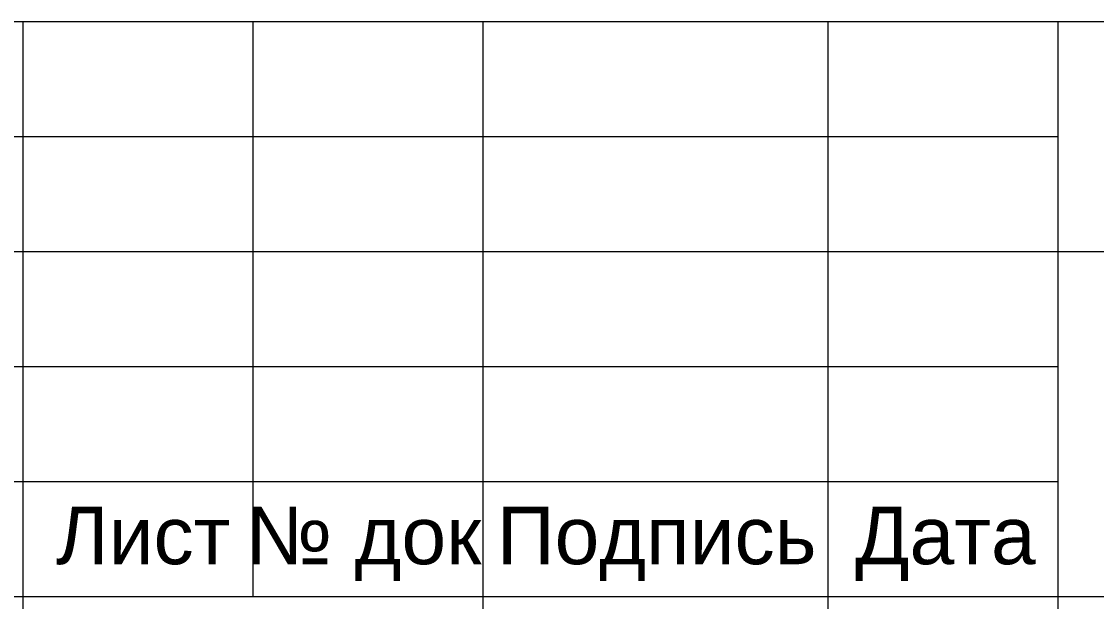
# Model space of a CAD drawing. Header units: metres. Extents: x 315 to 494, y -91 to 12.
# Drawn here: x 343.407 to 348.081, y -75.975 to -73.453 of the extents above; entities that cross this region are included whole.
import ezdxf
from ezdxf.enums import TextEntityAlignment as Align

# ---------------------------------------------------------------- set-up
doc = ezdxf.new("R2010")
doc.units = ezdxf.units.M
doc.header["$MEASUREMENT"] = 0
doc.layers.add('Level 50', color=7, linetype='Continuous', lineweight=0)
doc.layers.add('Level 63', color=7, linetype='Continuous', lineweight=0)
doc.styles.add('Style-Arial', font='arial.ttf')

# ---------------------------------------------------------------- blocks, each defined once
blk = doc.blocks.new('*U47')
at = {"layer": 'Level 63', "color": 7, "linetype": 'Continuous', "lineweight": 13}
for p, q in [((1.5128, -8.5), (20.0128, -8.5)), ((3.5128, -8.5), (3.5128, -14)), ((4.5128, -8.5), (4.5128, -11)), ((5.5128, -8.5), (5.5128, -14)), ((7.0128, -8.5), (7.0128, -14)), ((8.0128, -8.5), (8.0128, -14)), ((8.0128, -9.5), (20.0128, -9.5)), ((1.5128, -10.5), (8.0128, -10.5)), ((1.5128, -11), (8.0128, -11)), ((8.0128, -11), (20.0128, -11))]:
    blk.add_line(p, q, dxfattribs=at)
at = {"layer": 'Level 63', "color": 7, "linetype": 'Continuous', "lineweight": 0}
for p, q in [((1.5128, -9), (8.0128, -9)), ((1.5128, -9.5), (8.0128, -9.5)), ((1.5128, -10), (8.0128, -10))]:
    blk.add_line(p, q, dxfattribs=at)
at = {"layer": 'Level 63', "color": 7, "linetype": 'Continuous', "lineweight": 0, "style": 'Style-Arial'}
for s, p in [('Лист', (4.0356, -10.735)), ('№ док', (4.9945, -10.735)), ('Подпись', (6.2685, -10.735)), ('Дата', (7.5239, -10.735))]:
    blk.add_text(s, height=0.25, dxfattribs=at).set_placement(p, align=Align.MIDDLE_CENTER)

msp = doc.modelspace()

# ---------------------------------------------------------------- block references
at = {"layer": 'Level 50', "color": 7, "linetype": 'Continuous', "lineweight": 13}
msp.add_blockref('*U47', (339.90000495, -64.95302044), dxfattribs=at)

doc.saveas('drawing.dxf')
